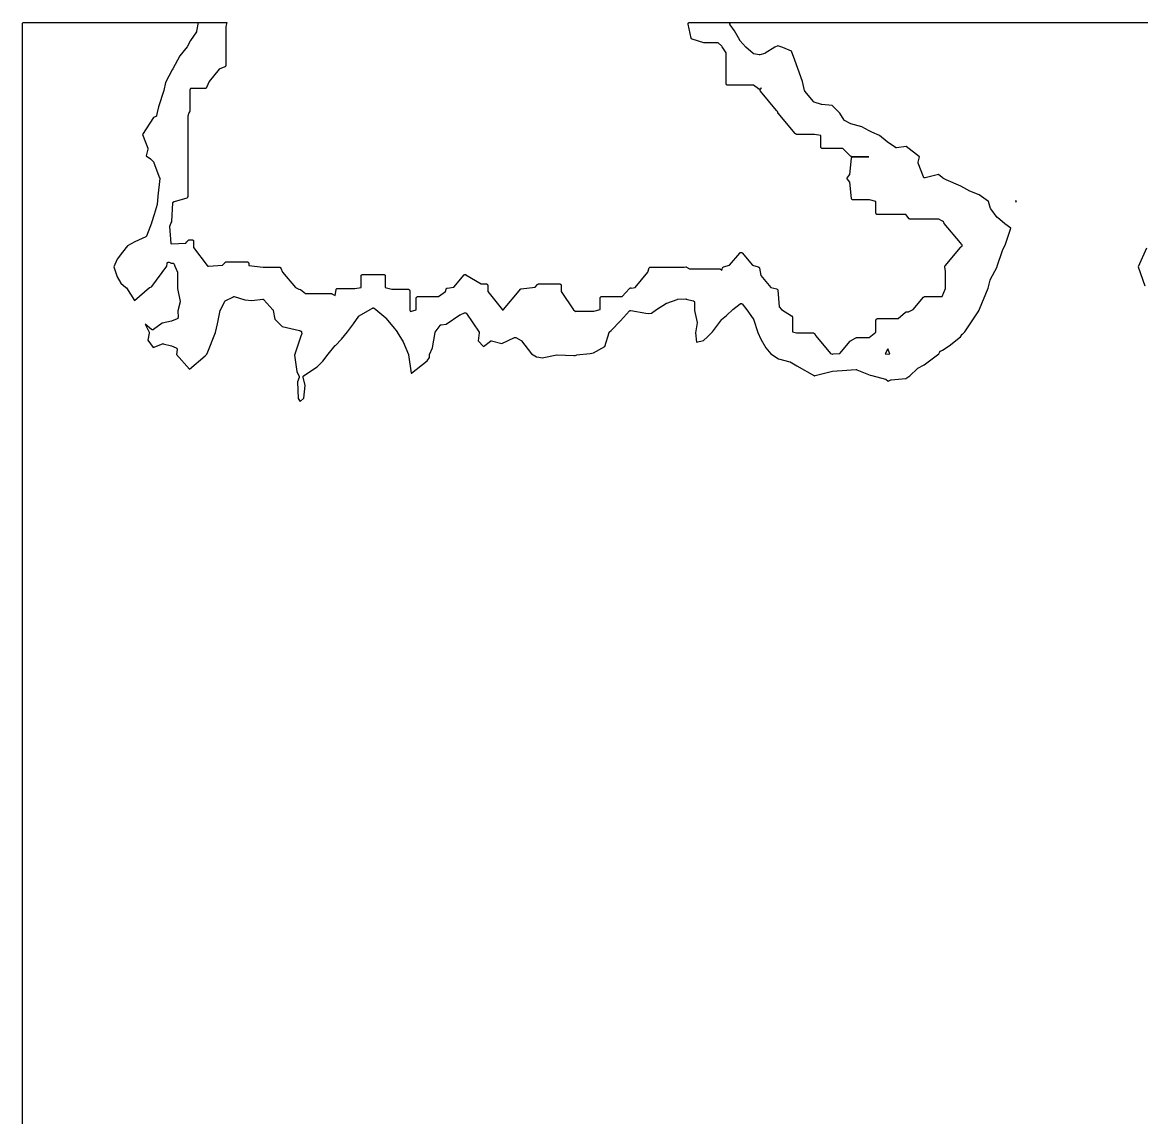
# Model space of a CAD drawing. Header units: millimetres. Extents: x 0 to 500, y 0 to 700.
# Drawn here: x 125 to 181.4, y 528.7 to 583.9 of the extents above; entities that cross this region are included whole.
import ezdxf

# ---------------------------------------------------------------- set-up
doc = ezdxf.new("R2010")
doc.units = ezdxf.units.MM
doc.layers.add('CORTE', color=1, linetype='Continuous')
doc.layers.add('GRABADO', color=5, linetype='Continuous')

msp = doc.modelspace()

# ---------------------------------------------------------------- linework, layer by layer
at = {"layer": 'CORTE'}
msp.add_lwpolyline([(125, 511.229), (125, 538.408), (125, 538.978), (125, 539.702), (125, 540.277), (125, 541.002), (125, 541.585), (125, 542.313), (125, 542.901), (125, 544.954), (125, 544.954), (125, 546.03), (125, 547.088), (125, 548.893), (125, 550.597), (125, 551.109), (125, 551.74), (125, 552.376), (125, 553.017), (125, 553.555), (125, 554.101), (125, 554.654), (125, 556.189), (125, 556.86), (125, 557.343), (125, 557.741), (125, 558.343), (125, 559.047), (125, 559.665), (125, 560.381), (125, 560.93), (125, 561.747), (125, 562.482), (125, 563.224), (125, 563.971), (125, 564.724), (125, 565.482), (125, 566.247), (125, 566.884), (125, 567.667), (125, 568.517), (125, 569.309), (125, 570.107), (125, 570.912), (125, 571.575), (125, 572.355), (125, 573.28), (125, 574.198), (125, 575.036), (125, 575.914), (125, 576.763), (125, 577.619), (125, 578.481), (125, 579.352), (125, 580.259), (125, 581.125), (125, 582.014), (125, 582.914), (125, 583.817), (125, 583.822), (125.001, 583.828), (125.003, 583.836), (125.006, 583.843), (125.009, 583.849), (125.013, 583.856), (125.022, 583.868), (125.03, 583.874), (125.038, 583.88), (125.046, 583.883), (125.052, 583.886), (125.061, 583.888), (125.07, 583.889), (135.307, 583.889), (135.242, 583.684), (135.242, 581.706), (135.241, 581.701), (135.241, 581.696), (135.239, 581.687), (135.234, 581.676), (135.231, 581.67), (135.23, 581.668), (135.227, 581.664), (135.219, 581.655), (135.212, 581.649), (135.203, 581.643), (134.917, 581.528), (134.403, 580.912), (134.276, 580.606), (134.273, 580.599), (134.267, 580.59), (134.256, 580.578), (134.245, 580.571), (134.235, 580.566), (134.227, 580.564), (134.222, 580.563), (134.212, 580.561), (133.467, 580.561), (133.438, 580.468), (133.438, 579.423), (133.438, 579.417), (133.437, 579.413), (133.435, 579.405), (133.433, 579.398), (133.431, 579.394), (133.427, 579.388), (133.392, 579.334), (133.33, 579.165), (133.33, 578.256), (133.33, 577.333), (133.33, 576.956), (133.33, 576.033), (133.33, 575.107), (133.329, 575.102), (133.329, 575.096), (133.326, 575.087), (133.324, 575.081), (133.322, 575.076), (133.317, 575.067), (133.308, 575.057), (133.301, 575.051), (133.289, 575.042), (133.278, 575.038), (132.654, 574.852), (132.559, 574.795), (132.509, 573.864), (132.508, 573.859), (132.507, 573.855), (132.506, 573.85), (132.485, 573.785), (132.484, 573.781), (132.406, 573.609), (132.478, 572.75), (132.499, 572.741), (133.239, 572.771), (133.286, 572.828), (133.353, 572.909), (133.358, 572.916), (133.371, 572.925), (133.378, 572.93), (133.39, 572.935), (133.405, 572.938), (133.557, 572.938), (133.571, 572.935), (133.579, 572.932), (133.584, 572.929), (133.59, 572.926), (133.603, 572.917), (133.611, 572.905), (133.614, 572.902), (133.616, 572.898), (133.617, 572.895), (133.621, 572.887), (133.623, 572.876), (133.624, 572.871), (133.625, 572.866), (133.625, 572.558), (134.308, 571.636), (134.345, 571.599), (134.349, 571.601), (134.363, 571.607), (134.375, 571.609), (135.09, 571.659), (135.208, 571.799), (135.213, 571.806), (135.223, 571.813), (135.228, 571.816), (135.232, 571.818), (135.245, 571.824), (135.26, 571.826), (136.333, 571.826), (136.348, 571.824), (136.362, 571.818), (136.37, 571.814), (136.382, 571.805), (136.392, 571.792), (136.395, 571.786), (136.397, 571.782), (136.4, 571.774), (136.402, 571.765), (136.403, 571.759), (136.404, 571.754), (136.404, 571.652), (137.123, 571.556), (137.961, 571.556), (137.966, 571.556), (137.973, 571.555), (137.983, 571.552), (137.991, 571.548), (137.996, 571.545), (138.005, 571.54), (138.014, 571.53), (138.019, 571.523), (138.023, 571.516), (138.025, 571.512), (138.109, 571.311), (138.755, 570.536), (138.924, 570.46), (138.989, 570.442), (138.994, 570.441), (139.006, 570.436), (139.014, 570.431), (139.016, 570.429), (139.259, 570.235), (140.563, 570.235), (140.572, 570.234), (140.587, 570.231), (140.597, 570.225), (140.763, 570.126), (140.801, 570.424), (140.802, 570.427), (140.804, 570.434), (140.807, 570.442), (140.81, 570.449), (140.815, 570.457), (140.824, 570.467), (140.831, 570.472), (140.84, 570.479), (140.853, 570.483), (140.866, 570.487), (141.743, 570.487), (142.067, 570.539), (142.067, 571.117), (142.068, 571.122), (142.069, 571.13), (142.071, 571.137), (142.073, 571.144), (142.076, 571.15), (142.08, 571.156), (142.084, 571.162), (142.09, 571.169), (142.1, 571.177), (142.107, 571.181), (142.12, 571.187), (142.138, 571.19), (142.676, 571.19), (143.209, 571.19), (143.219, 571.19), (143.231, 571.186), (143.243, 571.182), (143.254, 571.175), (143.264, 571.167), (143.271, 571.157), (143.274, 571.152), (143.278, 571.145), (143.281, 571.137), (143.283, 571.128), (143.284, 571.123), (143.284, 571.118), (143.284, 570.532), (143.612, 570.445), (144.448, 570.445), (144.463, 570.442), (144.474, 570.437), (144.482, 570.433), (144.494, 570.424), (144.504, 570.411), (144.51, 570.401), (144.513, 570.391), (144.515, 570.384), (144.516, 570.378), (144.516, 570.372), (144.516, 569.388), (144.557, 569.332), (144.846, 569.419), (144.846, 570.006), (144.847, 570.011), (144.848, 570.016), (144.85, 570.025), (144.853, 570.034), (144.855, 570.038), (144.859, 570.044), (144.867, 570.055), (144.877, 570.063), (144.887, 570.07), (144.9, 570.075), (144.912, 570.078), (145.964, 570.078), (146.314, 570.33), (146.343, 570.454), (146.345, 570.459), (146.346, 570.463), (146.349, 570.469), (146.352, 570.474), (146.36, 570.484), (146.369, 570.493), (146.379, 570.499), (146.39, 570.505), (146.4, 570.507), (146.406, 570.508), (146.736, 570.546), (147.253, 571.166), (147.259, 571.172), (147.267, 571.178), (147.279, 571.185), (147.289, 571.187), (147.298, 571.19), (147.317, 571.19), (147.331, 571.186), (147.34, 571.183), (147.345, 571.18), (148.117, 570.714), (148.381, 570.714), (148.395, 570.711), (148.4, 570.708), (148.405, 570.706), (148.412, 570.702), (148.425, 570.693), (148.433, 570.682), (148.435, 570.678), (148.439, 570.672), (148.443, 570.661), (148.445, 570.653), (148.446, 570.648), (148.446, 570.642), (148.446, 570.336), (149.186, 569.407), (149.19, 569.4), (149.245, 569.424), (150.027, 570.363), (150.089, 570.45), (150.095, 570.456), (150.099, 570.46), (150.107, 570.466), (150.116, 570.47), (150.118, 570.471), (150.123, 570.473), (150.133, 570.476), (150.838, 570.546), (150.954, 570.685), (150.959, 570.692), (150.971, 570.702), (150.979, 570.707), (150.989, 570.711), (151.003, 570.714), (152.086, 570.714), (152.1, 570.711), (152.106, 570.708), (152.111, 570.706), (152.118, 570.702), (152.13, 570.693), (152.138, 570.682), (152.141, 570.678), (152.144, 570.672), (152.149, 570.662), (152.15, 570.653), (152.151, 570.648), (152.152, 570.642), (152.152, 570.333), (152.765, 569.413), (152.851, 569.34), (152.855, 569.336), (152.861, 569.329), (152.864, 569.324), (152.871, 569.313), (152.878, 569.324), (152.882, 569.328), (152.887, 569.333), (152.892, 569.337), (152.902, 569.344), (152.915, 569.349), (152.927, 569.352), (153.784, 569.352), (154.11, 569.423), (154.11, 570.006), (154.11, 570.011), (154.111, 570.016), (154.113, 570.025), (154.117, 570.034), (154.119, 570.038), (154.122, 570.044), (154.131, 570.055), (154.14, 570.063), (154.151, 570.07), (154.163, 570.075), (154.175, 570.078), (155.218, 570.078), (155.59, 570.488), (155.594, 570.492), (155.602, 570.499), (155.608, 570.502), (155.613, 570.505), (155.627, 570.51), (155.644, 570.512), (155.654, 570.511), (155.657, 570.511), (155.682, 570.506), (155.866, 570.543), (156.505, 571.309), (156.58, 571.519), (156.582, 571.525), (156.586, 571.532), (156.592, 571.541), (156.599, 571.547), (156.601, 571.549), (156.609, 571.555), (156.623, 571.562), (156.632, 571.565), (156.642, 571.567), (158.341, 571.567), (158.42, 571.575), (158.433, 571.575), (158.443, 571.573), (158.448, 571.572), (158.459, 571.567), (158.604, 571.472), (160.127, 571.472), (160.141, 571.47), (160.148, 571.467), (160.153, 571.464), (160.162, 571.459), (160.166, 571.456), (160.238, 571.399), (160.277, 571.524), (160.278, 571.529), (160.281, 571.535), (160.287, 571.546), (160.294, 571.553), (160.302, 571.56), (160.311, 571.566), (160.32, 571.571), (160.627, 571.653), (161.144, 572.272), (161.149, 572.28), (161.167, 572.293), (161.181, 572.298), (161.193, 572.301), (161.212, 572.301), (161.225, 572.298), (161.238, 572.293), (161.255, 572.281), (161.779, 571.653), (162.077, 571.573), (162.085, 571.571), (162.094, 571.566), (162.1, 571.563), (162.111, 571.554), (162.12, 571.542), (162.126, 571.533), (162.13, 571.523), (162.131, 571.515), (162.199, 571.148), (162.705, 570.541), (163.003, 570.461), (163.012, 570.459), (163.026, 570.452), (163.037, 570.443), (163.046, 570.432), (163.051, 570.424), (163.056, 570.412), (163.058, 570.403), (163.059, 570.398), (163.128, 569.558), (163.242, 569.421), (163.755, 569.114), (163.763, 569.11), (163.779, 569.095), (163.785, 569.085), (163.787, 569.081), (163.79, 569.075), (163.793, 569.064), (163.794, 569.053), (163.795, 569.049), (163.795, 568.307), (163.993, 568.248), (164.845, 568.248), (164.858, 568.247), (164.87, 568.243), (164.878, 568.239), (164.883, 568.236), (164.888, 568.233), (164.893, 568.229), (164.899, 568.223), (164.905, 568.215), (164.907, 568.211), (164.97, 568.106), (165.72, 567.206), (165.806, 567.181), (165.815, 567.184), (165.821, 567.185), (165.852, 567.188), (166.19, 567.212), (166.704, 567.828), (166.71, 567.836), (166.72, 567.843), (166.987, 568.002), (166.993, 568.005), (167.001, 568.008), (167.006, 568.01), (167.015, 568.012), (167.661, 568.012), (168.005, 568.287), (168.005, 568.893), (168.006, 568.898), (168.007, 568.906), (168.009, 568.913), (168.011, 568.921), (168.014, 568.927), (168.016, 568.93), (168.021, 568.937), (168.028, 568.945), (168.034, 568.951), (168.044, 568.958), (168.059, 568.964), (168.073, 568.966), (169.119, 568.966), (169.493, 569.286), (169.498, 569.29), (169.503, 569.293), (169.508, 569.296), (169.517, 569.3), (169.526, 569.302), (169.535, 569.303), (169.635, 569.303), (169.886, 569.424), (170.407, 570.049), (170.411, 570.054), (170.421, 570.062), (170.432, 570.07), (170.445, 570.075), (170.457, 570.078), (171.343, 570.078), (171.514, 570.49), (171.514, 571.344), (171.476, 571.576), (171.475, 571.582), (171.475, 571.589), (171.476, 571.594), (171.476, 571.601), (171.479, 571.61), (171.483, 571.619), (171.485, 571.623), (171.487, 571.627), (171.491, 571.633), (172.262, 572.557), (172.264, 572.56), (172.339, 572.632), (172.35, 572.679), (172.318, 572.717), (172.262, 572.785), (171.446, 573.764), (171.441, 573.77), (171.438, 573.776), (171.405, 573.845), (171.354, 573.88), (171.178, 573.97), (169.732, 573.97), (169.722, 573.972), (169.717, 573.973), (169.707, 573.975), (169.694, 573.983), (169.689, 573.987), (169.686, 573.99), (169.681, 573.994), (169.505, 574.206), (168.071, 574.206), (168.057, 574.21), (168.052, 574.212), (168.046, 574.214), (168.038, 574.219), (168.027, 574.227), (168.019, 574.238), (168.016, 574.242), (168.012, 574.249), (168.009, 574.259), (168.007, 574.267), (168.006, 574.275), (168.005, 574.28), (168.005, 574.863), (167.678, 574.951), (166.844, 574.951), (166.839, 574.952), (166.829, 574.953), (166.816, 574.958), (166.811, 574.961), (166.806, 574.964), (166.8, 574.968), (166.798, 574.97), (166.792, 574.976), (166.786, 574.985), (166.782, 574.991), (166.78, 574.995), (166.777, 575.002), (166.775, 575.011), (166.774, 575.016), (166.689, 575.838), (166.566, 575.985), (166.562, 575.99), (166.557, 575.998), (166.554, 576.006), (166.55, 576.016), (166.549, 576.026), (166.549, 576.033), (166.549, 576.039), (166.55, 576.048), (166.552, 576.054), (166.553, 576.059), (166.557, 576.067), (166.563, 576.076), (166.689, 576.228), (166.774, 577.049), (166.775, 577.055), (166.777, 577.061), (166.779, 577.069), (166.782, 577.074), (166.787, 577.084), (166.796, 577.093), (166.802, 577.099), (166.811, 577.105), (166.827, 577.112), (166.839, 577.114), (166.844, 577.115), (167.644, 577.115), (167.647, 577.119), (166.8, 577.119), (166.791, 577.12), (166.777, 577.123), (166.768, 577.127), (166.721, 577.153), (166.715, 577.158), (166.71, 577.162), (166.337, 577.541), (165.292, 577.541), (165.28, 577.544), (165.267, 577.548), (165.255, 577.557), (165.246, 577.564), (165.242, 577.571), (165.239, 577.575), (165.235, 577.581), (165.232, 577.586), (165.23, 577.594), (165.228, 577.602), (165.227, 577.609), (165.226, 577.615), (165.226, 578.192), (164.902, 578.244), (164.025, 578.244), (164.014, 578.247), (164.008, 578.249), (163.949, 578.274), (163.941, 578.279), (163.93, 578.287), (163.07, 579.319), (163.066, 579.323), (163.061, 579.333), (163.058, 579.338), (163.056, 579.343), (163.055, 579.348), (163.043, 579.401), (162.998, 579.454), (162.186, 580.429), (162.182, 580.433), (162.175, 580.445), (162.172, 580.452), (162.169, 580.459), (162.168, 580.467), (162.167, 580.472), (162.167, 580.479), (162.167, 580.487), (162.168, 580.496), (162.171, 580.505), (162.176, 580.515), (162.179, 580.521), (162.236, 580.601), (162.184, 580.546), (162.179, 580.541), (162.166, 580.531), (162.154, 580.526), (162.144, 580.523), (162.132, 580.522), (162.117, 580.523), (162.108, 580.525), (162.098, 580.529), (162.091, 580.533), (162.087, 580.535), (161.842, 580.719), (160.534, 580.719), (160.525, 580.72), (160.515, 580.723), (160.51, 580.725), (160.503, 580.728), (160.493, 580.735), (160.484, 580.742), (160.479, 580.749), (160.478, 580.751), (160.474, 580.757), (160.469, 580.766), (160.467, 580.772), (160.465, 580.778), (160.464, 580.788), (160.464, 580.793), (160.464, 582.363), (160.25, 582.661), (160.248, 582.664), (160.234, 582.688), (160.22, 582.708), (160.051, 582.863), (159.348, 582.863), (159.338, 582.864), (159.33, 582.866), (158.739, 583.044), (158.729, 583.049), (158.721, 583.055), (158.714, 583.06), (158.706, 583.07), (158.7, 583.079), (158.697, 583.085), (158.695, 583.092), (158.694, 583.097), (158.547, 583.8), (158.546, 583.807), (158.545, 583.815), (158.546, 583.82), (158.546, 583.827), (158.549, 583.836), (158.551, 583.842), (158.554, 583.85), (158.559, 583.857), (158.561, 583.859), (158.566, 583.866), (158.575, 583.874), (158.583, 583.879), (158.599, 583.887), (158.615, 583.889), (158.62, 583.889), (159.754, 583.889), (162.145, 583.889), (164.872, 583.889), (167.565, 583.889), (167.674, 583.889), (168.529, 583.889), (169.309, 583.889), (170.844, 583.889), (172.468, 583.889), (173.134, 583.889), (173.832, 583.889), (174.346, 583.889), (174.872, 583.889), (175.75, 583.889), (176.392, 583.889), (176.98, 583.889), (177.548, 583.889), (178.168, 583.889), (178.806, 583.889), (179.475, 583.889), (181.307, 583.889), (181.91, 583.889)], dxfattribs=at)
msp.add_lwpolyline([(168.612, 567.171), (168.707, 567.193), (168.604, 567.44), (168.468, 567.196), (168.612, 567.171)], close=True, dxfattribs=at)
at = {"layer": 'GRABADO'}
for points in [[(125, 511.036), (125, 532.354), (125, 533), (125, 533.82), (125, 534.472), (125, 535.294), (125, 535.954), (125, 536.779), (125, 537.446), (125, 539.773), (125, 539.773), (125, 540.992), (125, 542.192), (125, 544.236), (125, 546.168), (125, 546.748), (125, 547.463), (125, 548.185), (125, 548.91), (125, 549.52), (125, 550.139), (125, 550.766), (125, 552.506), (125, 553.266), (125, 553.814), (125, 554.265), (125, 554.947), (125, 555.744), (125, 556.445), (125, 557.257), (125, 557.878), (125, 558.805), (125, 559.638), (125, 560.479), (125, 561.325), (125, 562.178), (125, 563.038), (125, 563.905), (125, 564.627), (125, 565.514), (125, 566.477), (125, 567.375), (125, 568.28), (125, 569.192), (125, 569.943), (125, 570.828), (125, 571.876), (125, 572.915), (125, 573.866), (125, 574.861), (125, 575.822), (125, 576.792), (125, 577.77), (125, 578.757), (125, 579.785), (125, 580.767), (125, 581.774), (125, 582.794), (125, 583.817), (125, 583.822), (125.001, 583.827), (125.003, 583.836), (125.007, 583.847), (125.01, 583.851), (125.011, 583.853), (125.013, 583.857), (125.021, 583.868), (125.034, 583.877), (125.041, 583.881), (125.046, 583.883), (125.051, 583.885), (125.065, 583.889), (132.291, 583.889), (133.361, 583.889), (133.862, 583.889), (133.779, 583.447), (133.777, 583.44), (133.775, 583.434), (133.772, 583.427), (133.768, 583.421), (133.476, 582.984), (133.3, 582.666), (133.298, 582.663), (133.295, 582.658), (132.933, 582.199), (132.577, 581.558), (132.553, 581.503), (132.211, 580.868), (132.118, 580.461), (132.118, 580.458), (131.866, 579.628), (131.789, 579.352), (131.765, 579.196), (131.763, 579.191), (131.761, 579.182), (131.759, 579.177), (131.756, 579.173), (131.752, 579.167), (131.746, 579.159), (131.736, 579.15), (131.73, 579.146), (131.725, 579.143), (131.719, 579.141), (131.609, 579.099), (131.047, 578.247), (131.312, 577.553), (131.314, 577.547), (131.317, 577.536), (131.317, 577.53), (131.318, 577.522), (131.316, 577.511), (131.232, 577.174), (131.447, 577.014), (131.451, 577.01), (131.615, 576.841), (131.618, 576.837), (131.623, 576.832), (131.626, 576.826), (131.628, 576.821), (131.916, 576.056), (131.917, 576.052), (131.919, 576.045), (131.92, 576.038), (131.92, 576.033), (131.919, 576.026), (131.824, 575.141), (131.8, 574.915), (131.79, 574.726), (131.789, 574.721), (131.788, 574.717), (131.787, 574.713), (131.631, 574.215), (131.513, 573.787), (131.511, 573.783), (131.247, 573.125), (131.245, 573.12), (131.241, 573.114), (131.237, 573.108), (131.232, 573.102), (131.222, 573.094), (131.214, 573.089), (130.667, 572.84), (130.294, 572.639), (130.046, 572.317), (129.772, 571.96), (129.608, 571.582), (129.776, 571.067), (129.956, 570.753), (130.22, 570.534), (130.226, 570.53), (130.235, 570.519), (130.238, 570.515), (130.649, 569.88), (131.411, 570.532), (131.417, 570.537), (131.425, 570.541), (131.497, 570.575), (131.502, 570.578), (131.516, 570.582), (131.518, 570.582), (132.281, 571.613), (132.287, 571.742), (132.288, 571.746), (132.289, 571.751), (132.291, 571.759), (132.294, 571.768), (132.3, 571.778), (132.308, 571.788), (132.314, 571.792), (132.321, 571.798), (132.335, 571.805), (132.347, 571.809), (132.352, 571.809), (132.357, 571.81), (132.367, 571.81), (132.381, 571.808), (132.39, 571.804), (132.499, 571.759), (132.568, 571.762), (132.579, 571.762), (132.589, 571.76), (132.597, 571.758), (132.61, 571.751), (132.618, 571.745), (132.626, 571.738), (132.635, 571.725), (132.64, 571.716), (132.673, 571.614), (132.817, 571.3), (132.819, 571.295), (132.821, 571.289), (132.822, 571.281), (132.823, 571.274), (132.823, 570.482), (132.943, 569.834), (132.943, 569.83), (132.944, 569.82), (132.943, 569.811), (132.942, 569.806), (132.824, 569.355), (132.841, 569.028), (132.841, 569.021), (132.84, 569.013), (132.839, 569.008), (132.837, 569.001), (132.835, 568.995), (132.831, 568.987), (132.824, 568.978), (132.817, 568.97), (132.809, 568.964), (132.803, 568.961), (132.799, 568.959), (132.515, 568.835), (132.508, 568.832), (132.049, 568.731), (131.602, 568.414), (131.59, 568.407), (131.574, 568.402), (131.569, 568.402), (131.56, 568.401), (131.546, 568.402), (131.541, 568.404), (131.536, 568.405), (131.526, 568.409), (131.517, 568.414), (131.512, 568.418), (131.189, 568.683), (131.384, 568.284), (131.386, 568.282), (131.389, 568.273), (131.391, 568.262), (131.392, 568.252), (131.392, 568.243), (131.391, 568.239), (131.322, 567.888), (131.586, 567.518), (132.052, 567.704), (132.061, 567.706), (132.077, 567.709), (132.091, 567.706), (132.506, 567.606), (132.513, 567.604), (132.748, 567.492), (132.752, 567.49), (132.766, 567.481), (132.773, 567.475), (132.78, 567.468), (132.786, 567.458), (132.789, 567.452), (132.792, 567.446), (132.795, 567.434), (132.795, 567.427), (132.796, 567.421), (132.795, 567.414), (132.769, 567.165), (133.42, 566.43), (134.205, 567.095), (134.29, 567.173), (134.295, 567.177), (134.299, 567.179), (134.298, 567.181), (134.299, 567.19), (134.3, 567.196), (134.301, 567.201), (134.303, 567.206), (134.728, 568.273), (134.823, 568.71), (134.969, 569.382), (134.971, 569.388), (134.973, 569.393), (135.2, 569.841), (135.206, 569.85), (135.212, 569.856), (135.214, 569.859), (135.222, 569.866), (135.628, 570.074), (135.64, 570.078), (135.647, 570.079), (135.657, 570.08), (135.673, 570.078), (136.206, 569.912), (136.559, 569.881), (137.108, 569.943), (137.117, 569.944), (137.127, 569.943), (137.133, 569.942), (137.145, 569.939), (137.159, 569.931), (137.166, 569.926), (137.171, 569.921), (137.623, 569.412), (137.628, 569.406), (137.632, 569.4), (137.635, 569.394), (137.638, 569.386), (137.64, 569.38), (137.726, 568.935), (138.082, 568.572), (138.953, 568.363), (138.983, 568.359), (138.992, 568.357), (139.015, 568.348), (139.021, 568.346), (139.033, 568.339), (139.04, 568.334), (139.05, 568.324), (139.057, 568.313), (139.062, 568.302), (139.064, 568.294), (139.065, 568.29), (139.066, 568.284), (139.067, 568.265), (139.079, 568.227), (139.08, 568.222), (139.081, 568.217), (139.081, 568.208), (139.081, 568.201), (139.08, 568.193), (139.076, 568.181), (139.07, 568.169), (139.066, 568.163), (139.065, 568.162), (139.037, 568.128), (138.715, 567.133), (138.83, 566.305), (138.943, 566.056), (138.946, 566.047), (138.948, 566.038), (138.949, 566.029), (138.948, 566.021), (138.947, 566.015), (138.945, 566.006), (138.858, 565.79), (138.902, 564.94), (138.989, 564.801), (139.183, 564.955), (139.25, 565.596), (139.143, 566.012), (139.143, 566.015), (139.141, 566.022), (139.141, 566.033), (139.143, 566.041), (139.144, 566.046), (139.146, 566.053), (139.149, 566.061), (139.154, 566.069), (139.159, 566.077), (139.168, 566.086), (139.849, 566.548), (140.137, 566.833), (140.403, 567.185), (140.404, 567.186), (140.765, 567.619), (140.767, 567.621), (141.072, 567.937), (141.388, 568.299), (141.688, 568.698), (141.947, 569.096), (141.95, 569.1), (141.955, 569.105), (141.96, 569.11), (141.966, 569.115), (142.528, 569.428), (142.64, 569.495), (142.651, 569.5), (142.667, 569.504), (142.683, 569.504), (142.693, 569.502), (142.7, 569.5), (142.709, 569.496), (142.715, 569.493), (142.72, 569.49), (142.724, 569.487), (142.8, 569.42), (143.308, 569.006), (143.311, 569.003), (143.315, 568.999), (143.661, 568.566), (143.876, 568.297), (143.878, 568.293), (144.182, 567.807), (144.186, 567.803), (144.451, 567.167), (144.454, 567.16), (144.455, 567.152), (144.593, 566.224), (144.603, 566.224), (145.4, 566.838), (145.512, 567.002), (145.509, 567.142), (145.509, 567.15), (145.511, 567.158), (145.512, 567.163), (145.514, 567.167), (145.658, 567.492), (145.794, 568.268), (145.795, 568.273), (145.796, 568.275), (145.797, 568.28), (145.802, 568.289), (146.04, 568.628), (146.044, 568.635), (146.053, 568.643), (146.062, 568.65), (146.071, 568.654), (146.077, 568.657), (146.087, 568.66), (146.093, 568.661), (146.355, 568.69), (147.038, 569.151), (147.043, 569.155), (147.049, 569.157), (147.28, 569.258), (147.286, 569.26), (147.298, 569.263), (147.315, 569.263), (147.329, 569.261), (147.336, 569.258), (147.343, 569.255), (147.352, 569.249), (147.361, 569.242), (147.368, 569.233), (148.008, 568.291), (148.01, 568.286), (148.012, 568.282), (148.015, 568.275), (148.017, 568.268), (148.018, 568.262), (148.019, 568.254), (148.019, 568.246), (147.958, 567.85), (148.239, 567.569), (148.579, 567.84), (148.585, 567.845), (148.594, 567.85), (148.596, 567.851), (148.601, 567.853), (148.61, 567.855), (148.625, 567.857), (148.635, 567.856), (148.635, 567.856), (148.641, 567.855), (149.154, 567.713), (149.796, 568.01), (149.802, 568.013), (149.815, 568.016), (149.829, 568.018), (149.838, 568.017), (149.843, 568.016), (149.851, 568.014), (149.856, 568.012), (149.861, 568.01), (150.126, 567.865), (150.133, 567.861), (150.141, 567.853), (150.146, 567.848), (150.642, 567.198), (150.907, 567.051), (151.027, 567.024), (151.192, 566.999), (151.929, 567.147), (151.936, 567.147), (151.941, 567.147), (152.775, 567.106), (152.849, 567.109), (152.904, 567.132), (152.913, 567.135), (152.921, 567.136), (153.612, 567.214), (153.766, 567.248), (154.352, 567.556), (154.563, 568.274), (154.564, 568.279), (154.568, 568.287), (154.573, 568.294), (154.577, 568.301), (154.584, 568.307), (154.668, 568.373), (155.126, 568.86), (155.595, 569.357), (155.602, 569.362), (155.612, 569.369), (155.628, 569.374), (155.645, 569.376), (155.656, 569.375), (156.411, 569.236), (156.568, 569.229), (156.701, 569.246), (156.948, 569.423), (156.95, 569.425), (157.456, 569.742), (157.462, 569.746), (157.983, 569.937), (157.992, 569.939), (157.996, 569.939), (157.999, 569.94), (158.422, 569.957), (158.429, 569.957), (158.434, 569.957), (158.438, 569.956), (158.801, 569.866), (158.806, 569.865), (158.818, 569.859), (158.826, 569.855), (158.832, 569.85), (158.842, 569.84), (158.847, 569.831), (158.851, 569.824), (158.854, 569.816), (158.856, 569.809), (158.857, 569.801), (158.857, 569.796), (158.868, 569.372), (158.999, 568.775), (159, 568.77), (159.001, 568.764), (159.001, 568.757), (159, 568.751), (158.92, 568.248), (158.957, 567.789), (159.315, 567.866), (159.515, 568.046), (159.775, 568.3), (160.217, 568.915), (160.22, 568.918), (160.225, 568.923), (160.472, 569.126), (160.787, 569.42), (161.156, 569.715), (161.162, 569.72), (161.171, 569.725), (161.181, 569.729), (161.196, 569.732), (161.21, 569.732), (161.225, 569.729), (161.236, 569.724), (161.241, 569.721), (161.245, 569.719), (161.254, 569.712), (161.26, 569.705), (161.504, 569.413), (161.506, 569.411), (161.825, 568.964), (161.829, 568.958), (161.832, 568.951), (161.833, 568.947), (162.052, 568.277), (162.196, 567.932), (162.459, 567.504), (162.701, 567.196), (163.086, 566.95), (163.658, 566.8), (163.659, 566.8), (163.669, 566.797), (163.677, 566.792), (164.019, 566.587), (164.912, 566.092), (164.916, 566.09), (164.943, 566.099), (164.945, 566.099), (165.81, 566.32), (165.816, 566.322), (166.529, 566.374), (166.757, 566.391), (167.009, 566.4), (167.02, 566.399), (167.026, 566.398), (167.032, 566.396), (167.712, 566.124), (167.791, 566.1), (168.488, 565.921), (168.498, 565.918), (168.509, 565.911), (168.623, 565.815), (168.758, 565.888), (168.767, 565.891), (168.775, 565.893), (169.514, 565.959), (169.706, 566.087), (170.1, 566.46), (170.107, 566.466), (170.426, 566.649), (171.165, 567.189), (171.219, 567.303), (171.221, 567.306), (171.226, 567.314), (171.235, 567.324), (171.243, 567.33), (171.251, 567.335), (171.356, 567.382), (171.685, 567.605), (172.265, 568.057), (172.355, 568.181), (172.356, 568.183), (172.361, 568.188), (172.478, 568.3), (173.18, 569.365), (173.188, 569.384), (173.191, 569.389), (173.193, 569.394), (173.198, 569.4), (173.215, 569.438), (173.656, 570.498), (173.75, 570.912), (173.752, 570.916), (173.753, 570.921), (173.756, 570.926), (174.103, 571.57), (174.116, 571.61), (174.374, 572.398), (174.375, 572.402), (174.527, 572.726), (174.792, 573.521), (174.504, 573.751), (174.122, 574.056), (174.118, 574.06), (174.114, 574.065), (173.792, 574.494), (173.789, 574.499), (173.783, 574.509), (173.781, 574.516), (173.674, 574.875), (173.21, 575.2), (172.74, 575.388), (172.736, 575.389), (172.286, 575.635), (171.546, 575.958), (171.545, 575.958), (171.409, 576.023), (171.404, 576.025), (171.398, 576.029), (171.393, 576.033), (171.388, 576.037), (171.343, 576.084), (171.152, 576.222), (170.482, 576.061), (170.474, 576.059), (170.459, 576.059), (170.449, 576.061), (170.442, 576.063), (170.434, 576.066), (170.421, 576.073), (170.413, 576.082), (170.409, 576.086), (170.402, 576.094), (170.399, 576.101), (170.397, 576.105), (170.132, 576.804), (170.131, 576.809), (170.129, 576.816), (170.128, 576.824), (170.128, 576.832), (170.129, 576.837), (170.13, 576.842), (170.191, 577.114), (169.519, 577.636), (169.04, 577.569), (169.034, 577.568), (169.024, 577.568), (169.014, 577.569), (169.004, 577.572), (168.999, 577.574), (168.994, 577.577), (168.988, 577.58), (168.569, 577.871), (168.567, 577.873), (168.178, 578.192), (167.803, 578.364), (167.656, 578.432), (167.654, 578.433), (167.296, 578.622), (166.741, 578.782), (166.734, 578.784), (166.427, 578.946), (166.422, 578.949), (166.418, 578.952), (166.407, 578.961), (166.4, 578.971), (166.192, 579.321), (165.801, 579.7), (165.276, 579.748), (165.271, 579.749), (165.267, 579.75), (164.887, 579.875), (164.879, 579.877), (164.87, 579.882), (164.865, 579.885), (164.86, 579.889), (164.855, 579.894), (164.85, 579.899), (164.425, 580.432), (164.422, 580.436), (164.416, 580.446), (164.412, 580.457), (164.295, 580.919), (164.064, 581.566), (163.911, 581.993), (163.756, 582.447), (163.314, 582.632), (163.061, 582.713), (162.903, 582.637), (162.42, 582.335), (162.411, 582.33), (162.153, 582.252), (162.145, 582.249), (162.129, 582.248), (162.119, 582.249), (161.844, 582.308), (161.843, 582.308), (161.831, 582.311), (161.818, 582.319), (161.814, 582.323), (161.448, 582.646), (161.445, 582.649), (161.147, 582.982), (161.143, 582.987), (161.139, 582.994), (160.876, 583.457), (160.652, 583.773), (160.649, 583.777), (160.647, 583.781), (160.644, 583.789), (160.641, 583.799), (160.64, 583.806), (160.64, 583.812), (160.64, 583.82), (160.641, 583.827), (160.642, 583.836), (160.646, 583.844), (160.648, 583.848), (160.652, 583.856), (160.66, 583.866), (160.669, 583.874), (160.677, 583.879), (160.693, 583.887), (160.705, 583.889), (160.71, 583.889), (160.715, 583.889), (162.273, 583.889), (165.326, 583.889), (165.449, 583.889), (166.418, 583.889), (167.303, 583.889), (169.041, 583.889), (170.883, 583.889), (171.637, 583.889), (172.428, 583.889), (173.011, 583.889), (173.607, 583.889), (174.602, 583.889), (175.33, 583.889), (175.996, 583.889), (176.64, 583.889), (177.342, 583.889), (178.066, 583.889), (178.823, 583.889), (180.9, 583.889), (181.583, 583.889)], [(181.641, 572.512), (181.221, 571.583), (181.557, 570.615)]]:
    msp.add_lwpolyline(points, dxfattribs=at)
msp.add_lwpolyline([(175.072, 574.912), (175.03, 574.89), (175.062, 574.828), (175.076, 574.906), (175.072, 574.912)], close=True, dxfattribs=at)

doc.saveas('drawing.dxf')
